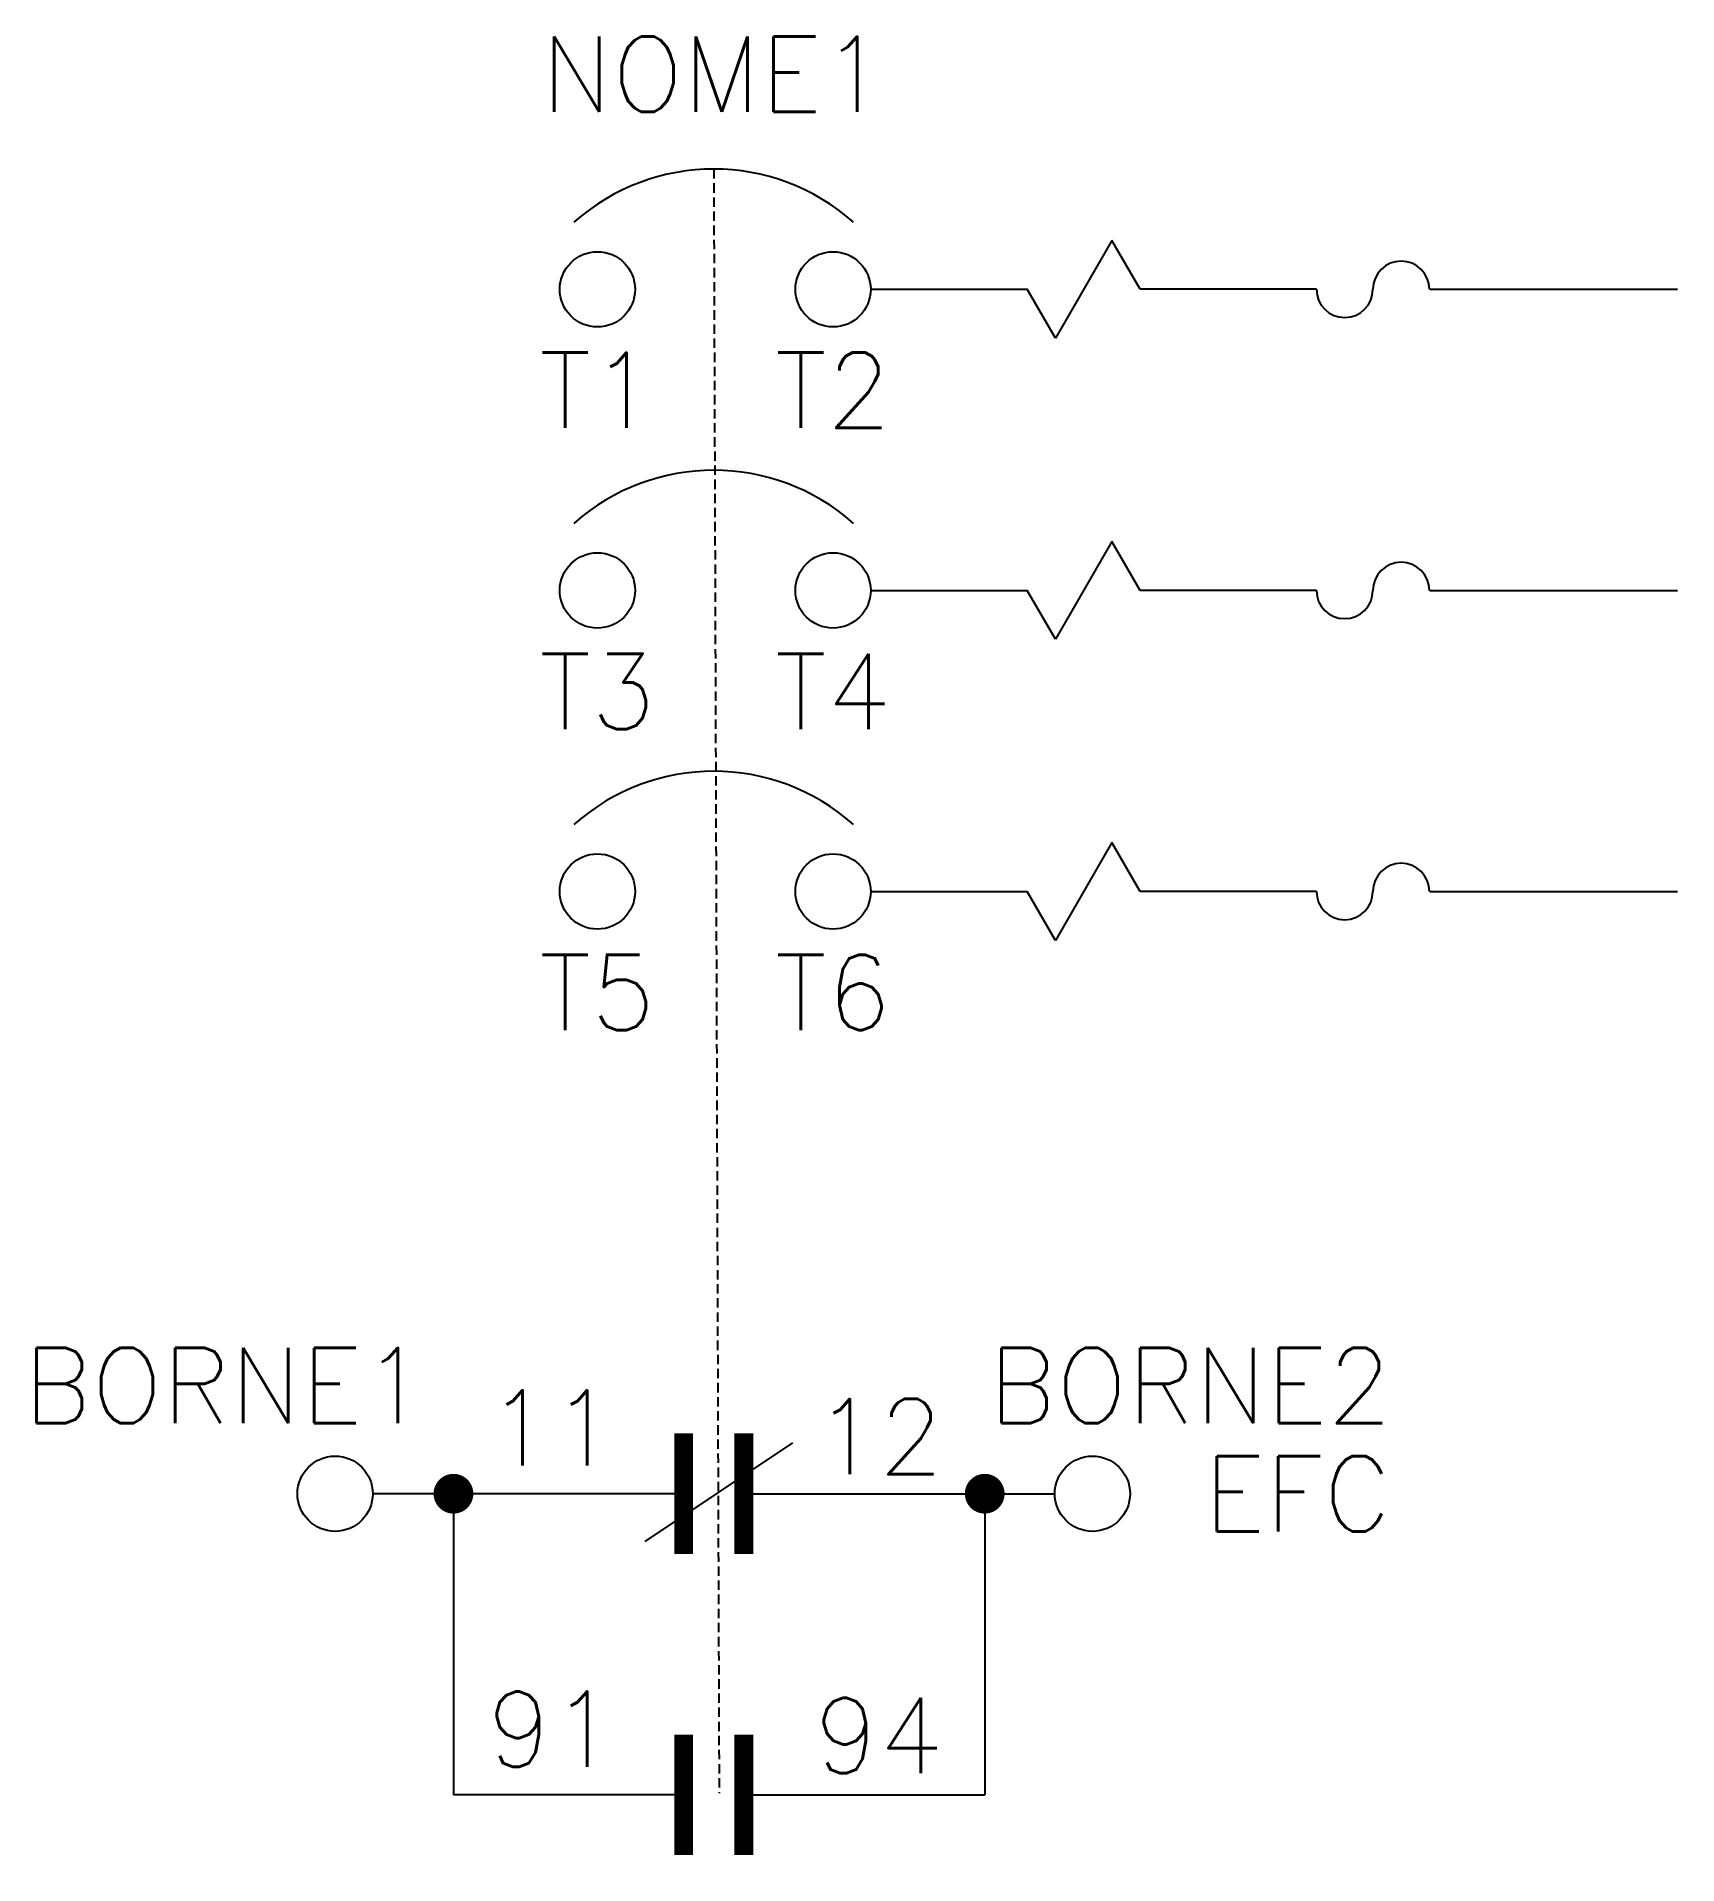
# Model space of a CAD drawing. Extents: x 355.5 to 399.1, y 153.3 to 201.9.
import ezdxf
from ezdxf.enums import TextEntityAlignment as Align

# ---------------------------------------------------------------- set-up
doc = ezdxf.new("R2010")
doc.units = 0
doc.header["$MEASUREMENT"] = 0
doc.linetypes.add('HIDDEN', pattern=[0.375, 0.25, -0.125])
doc.layers.get('0').update_dxf_attribs({"linetype": 'CONTINUOUS'})
doc.styles.add('ROMANS', font='romans')

# ---------------------------------------------------------------- blocks, each defined once
blk = doc.blocks.new('BORN2')
at = {"const_width": 1}
blk.add_lwpolyline([(-0.5, 0, 1), (0.5, 0, 1)], format="xyb", close=True, dxfattribs=at)

msp = doc.modelspace()

# ---------------------------------------------------------------- linework, layer by layer
at = {"linetype": 'HIDDEN'}
msp.add_line((373.458, 198.362), (373.601, 155.21), dxfattribs=at)
at = {"linetype": 'Continuous'}
for p, q in [((384.035, 196.468), (382.535, 193.87)), ((384.785, 195.169), (384.035, 196.468)), ((377.627, 195.169), (381.785, 195.169)), ((382.535, 193.87), (381.785, 195.169)), ((389.469, 195.169), (384.785, 195.169)), ((392.477, 195.169), (399.059, 195.169)), ((384.035, 188.468), (382.535, 185.87)), ((384.785, 187.169), (384.035, 188.468)), ((377.627, 187.169), (381.785, 187.169)), ((382.535, 185.87), (381.785, 187.169)), ((389.469, 187.169), (384.785, 187.169)), ((392.477, 187.169), (399.059, 187.169)), ((384.035, 180.468), (382.535, 177.87)), ((384.785, 179.169), (384.035, 180.468)), ((377.627, 179.169), (381.785, 179.169)), ((382.535, 177.87), (381.785, 179.169)), ((389.469, 179.169), (384.785, 179.169)), ((392.477, 179.169), (399.059, 179.169))]:
    msp.add_line(p, q, dxfattribs=at)
at = {"color": 7}
msp.add_line((371.638, 161.902), (375.563, 164.519), dxfattribs=at)
for p, q in [((372.658, 163.169), (364.399, 163.169)), ((366.544, 163.169), (366.544, 155.169)), ((374.258, 163.169), (382.518, 163.169)), ((380.657, 163.169), (380.657, 155.169)), ((372.658, 155.169), (366.544, 155.169)), ((374.258, 155.169), (380.657, 155.169))]:
    msp.add_line(p, q)
at = {"const_width": 0.5}
for points in [[(372.658, 164.769), (372.658, 161.569)], [(374.258, 164.769), (374.258, 161.569)], [(372.658, 156.769), (372.658, 153.569)], [(374.258, 156.769), (374.258, 153.569)]]:
    msp.add_lwpolyline(points, dxfattribs=at)
at = {"linetype": 'Continuous'}
for centre in [(370.368, 195.169), (376.627, 195.169), (370.368, 187.169), (376.627, 187.169), (370.368, 179.169), (376.627, 179.169)]:
    msp.add_circle(centre, 1, dxfattribs=at)
at = {"color": 0}
for centre in [(363.399, 163.169), (383.518, 163.169)]:
    msp.add_circle(centre, 1, dxfattribs=at)
at = {"linetype": 'Continuous'}
for centre, radius, start, end in [((373.458, 192.782), 5.581, 48.3063, 131.6937), ((391.719, 195.169), 0.75, 0, 180), ((390.219, 195.169), 0.75, 180, 0), ((373.458, 184.782), 5.581, 48.3063, 131.6937), ((391.719, 187.169), 0.75, 0, 180), ((390.219, 187.169), 0.75, 180, 0), ((373.458, 176.782), 5.581, 48.3063, 131.6937), ((391.719, 179.169), 0.75, 0, 180), ((390.219, 179.169), 0.75, 180, 0)]:
    msp.add_arc(centre, radius, start, end, dxfattribs=at)

# ---------------------------------------------------------------- block references
at = {"color": 7, "xscale": 0.52800000000002, "yscale": 0.52800000000002, "zscale": 0.52800000000002}
for p in [(366.544, 163.169), (380.657, 163.169)]:
    msp.add_blockref('BORN2', p, dxfattribs=at)

# ---------------------------------------------------------------- texts
at = {"color": 7, "style": 'ROMANS'}
for s, p in [('11', (367.436, 164.916)), ('91', (367.436, 156.916))]:
    msp.add_text(s, height=2, dxfattribs=at).set_placement(p, align=Align.MIDDLE_LEFT)
for s, p in [('12', (379.556, 164.686)), ('94', (379.556, 156.742))]:
    msp.add_text(s, height=2, dxfattribs=at).set_placement(p, align=Align.MIDDLE_RIGHT)
at = {"lineweight": -3, "style": 'ROMANS'}
msp.add_attdef('NOME1', text='', height=2, dxfattribs=at).set_placement((373.458, 200.885), align=Align.MIDDLE_CENTER)
for tag, p in [('T1', (370.368, 193.487)), ('T2', (376.627, 193.487)), ('T3', (370.368, 185.487)), ('T4', (376.627, 185.487)), ('T5', (370.368, 177.487)), ('T6', (376.627, 177.487))]:
    msp.add_attdef(tag, text='', height=2, dxfattribs=at).set_placement(p, align=Align.TOP_CENTER)
msp.add_attdef('BORNE1', text='', height=2, dxfattribs=at).set_placement((365.84, 166.043), align=Align.MIDDLE_RIGHT)
for tag, p in [('BORNE2', (380.756, 166.043)), ('EFC', (386.484, 163.169))]:
    msp.add_attdef(tag, text='', height=2, dxfattribs=at).set_placement(p, align=Align.MIDDLE_LEFT)

doc.saveas('drawing.dxf')
